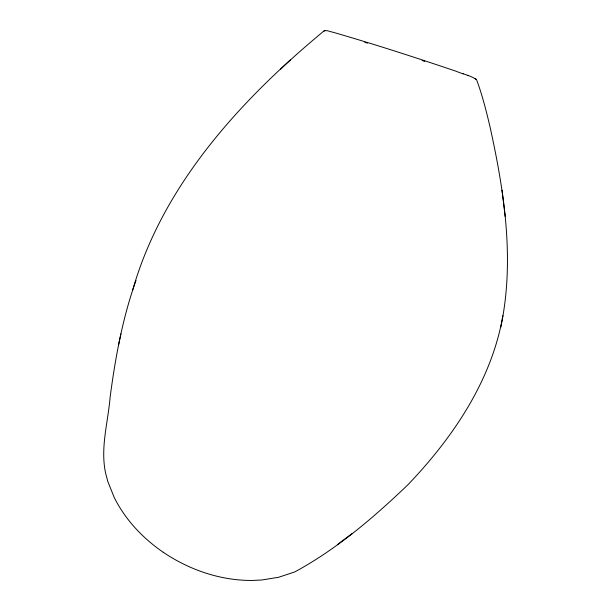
<?xml version="1.0" encoding="UTF-8"?>
<svg xmlns="http://www.w3.org/2000/svg" width="611" height="611" viewBox="0 0 611 611"><rect width="100%" height="100%" fill="white"/><g stroke="black" fill="none" stroke-linecap="round" stroke-linejoin="round"><path stroke-width="0.92" d="M163.221 552.252L163.19 552.237C142.806 538.23 125.232 519.663 114.188 497.407L107.803 481.437L105.634 473.227C100.12 447.794 108.101 422.193 110.156 396.829C115.41 357.412 122.582 317.987 136.001 280.434M163.19 552.237C189.433 569.987 220.823 580.74 252.664 580.45L261.76 579.999L278.662 577.265L294.8 571.911C336.86 549.083 373.802 517.456 408.224 484.462C452.995 437.476 491.611 380.638 502.899 315.62M500.684 327.611C514.928 260.981 504.442 192.045 489.923 126.431C486.196 110.69 482.209 94.774 476.534 79.651C470.585 75.374 462.901 74.183 456.249 71.304C415.358 57.457 374.268 44.152 332.789 32.177C329.902 31.818 326.732 29.695 323.853 31.031C309.143 43.358 294.533 55.83 280.663 69.104M120.963 333.789L118.595 344.726M132.648 290.194C158.86 198.514 220.892 122.948 290.362 59.954M337.799 544.302L352.387 533.357M324.922 30.603L323.853 31.031M364.767 42.327L367.455 43.152M467.43 75.329L468.293 75.642M462.382 73.473L463.207 73.771M476.534 79.651L475.221 78.59M505.19 216.409L502.028 190.189M422.125 60.542A71.915 1.26 17.7 0 1 424.706 61.39"/></g></svg>
